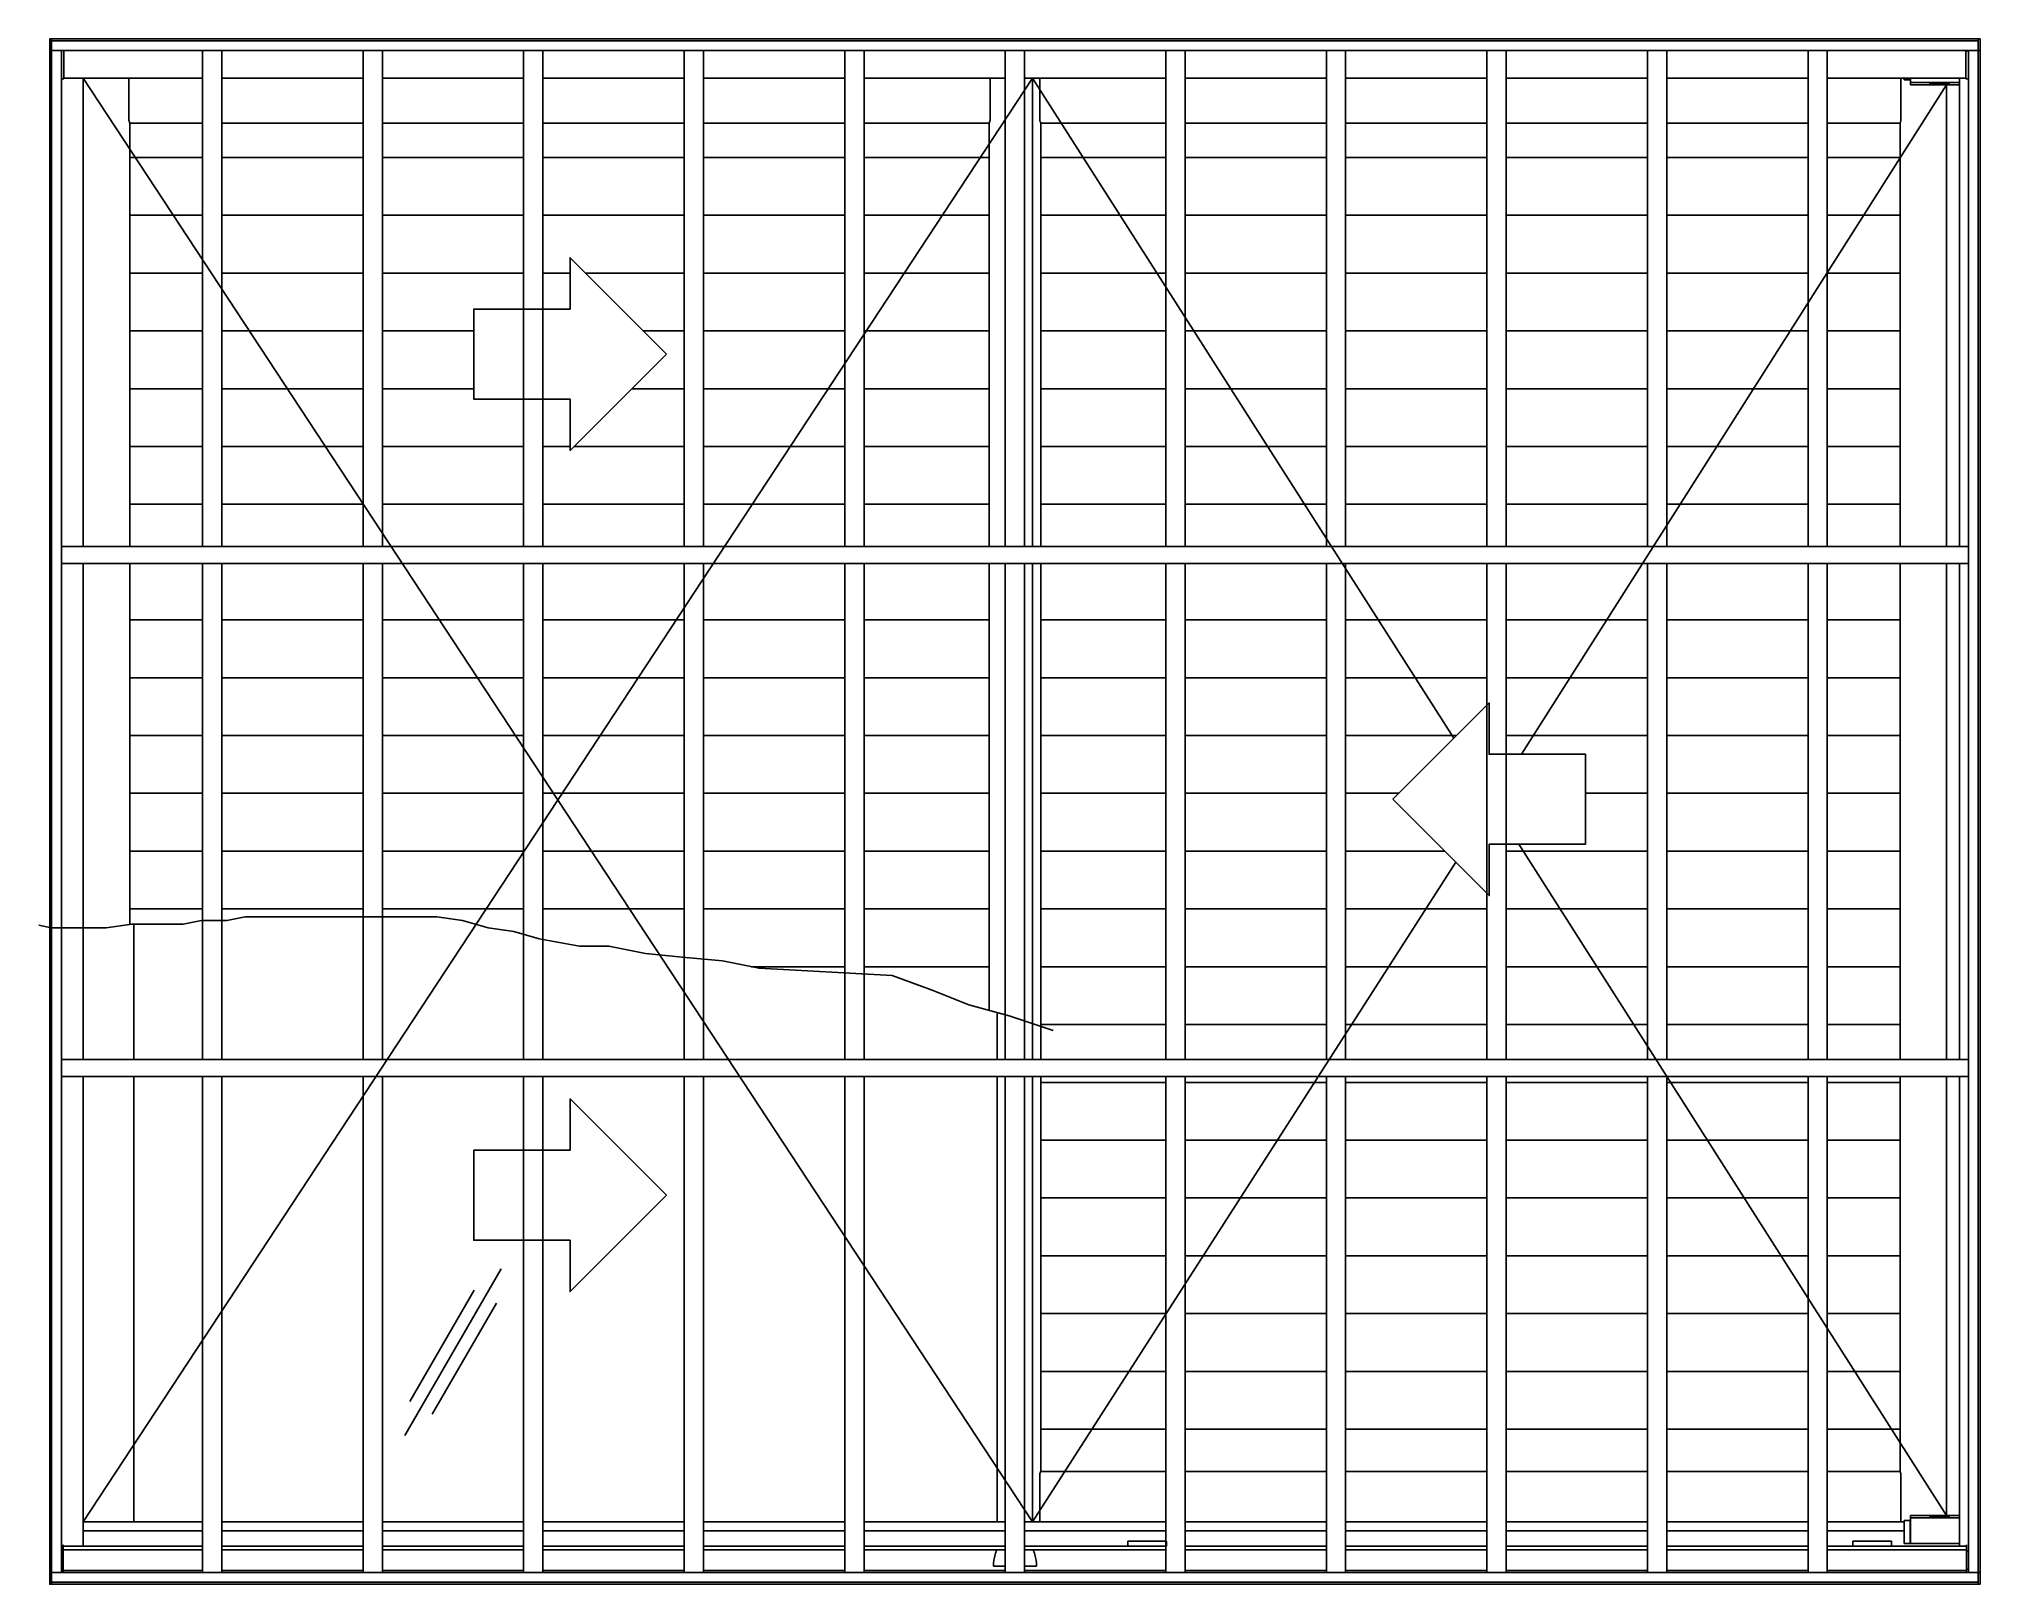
# Model space of a CAD drawing. Header units: millimetres. Extents: x 445.05 to 446.56, y 1059.67 to 1060.87.
import ezdxf

# ---------------------------------------------------------------- set-up
doc = ezdxf.new("R2010")
doc.units = ezdxf.units.MM
doc.header["$LTSCALE"] = 0.5
doc.layers.add('Gravia_Janelas', color=1, linetype='Continuous')

msp = doc.modelspace()

# ---------------------------------------------------------------- linework, layer by layer
at = {"layer": 'Gravia_Janelas'}
for p, q in [((446.5576, 1060.8706), (445.0561, 1060.8706)), ((445.0561, 1060.8706), (445.0561, 1059.6767)), ((445.0561, 1060.8615), (445.0562, 1060.8615)), ((445.0569, 1060.8615), (445.0562, 1060.8615)), ((445.0569, 1060.8615), (445.0572, 1060.8615)), ((445.0576, 1060.8615), (445.0572, 1060.8615)), ((445.0576, 1060.8705), (445.0576, 1060.8706)), ((445.0576, 1060.8705), (445.0576, 1060.8698)), ((445.0576, 1060.8696), (445.0576, 1060.8698)), ((445.0576, 1060.8696), (445.0576, 1060.8691)), ((445.0576, 1060.8691), (445.0576, 1059.6691)), ((445.0576, 1060.8691), (445.058, 1060.8691)), ((445.0576, 1060.8687), (445.0576, 1060.8691)), ((446.5576, 1060.8691), (445.0576, 1060.8691)), ((445.0576, 1060.8687), (445.0576, 1060.862)), ((445.0576, 1060.8615), (445.0576, 1060.862)), ((445.0576, 1060.8615), (445.0576, 1059.6767)), ((445.0576, 1060.8615), (445.058, 1060.8615)), ((445.0648, 1060.8691), (445.058, 1060.8691)), ((445.0647, 1060.8615), (445.058, 1060.8615)), ((445.0647, 1060.8615), (445.0652, 1060.8615)), ((445.0648, 1060.8691), (445.0652, 1060.8691)), ((446.55, 1060.8691), (445.0652, 1060.8691)), ((446.55, 1060.8615), (445.0652, 1060.8615)), ((445.0652, 1060.8615), (445.0652, 1059.6767)), ((446.55, 1060.8615), (445.0652, 1060.8615)), ((445.0652, 1060.8615), (445.0652, 1059.6767)), ((445.0672, 1060.8407), (445.0672, 1060.8615)), ((445.1751, 1060.8615), (445.1751, 1060.4754)), ((445.1901, 1060.8615), (445.1901, 1060.4754)), ((445.3001, 1060.8615), (445.3001, 1060.4754)), ((445.3151, 1060.8615), (445.3151, 1060.4754)), ((445.4251, 1060.8615), (445.4251, 1060.4754)), ((445.4401, 1060.8615), (445.4401, 1060.4754)), ((445.5501, 1060.8615), (445.5501, 1060.4754)), ((445.5651, 1060.8615), (445.5651, 1060.4754)), ((445.6751, 1060.8615), (445.6751, 1060.4754)), ((445.6901, 1060.8615), (445.6901, 1060.4754)), ((445.8001, 1060.8615), (445.8001, 1060.4754)), ((445.8151, 1060.8615), (445.8151, 1060.4754)), ((445.9251, 1060.8615), (445.9251, 1060.4754)), ((445.9401, 1060.8615), (445.9401, 1060.4754)), ((446.0501, 1060.8615), (446.0501, 1060.4754)), ((446.0651, 1060.8615), (446.0651, 1060.4754)), ((446.1751, 1060.8615), (446.1751, 1060.4754)), ((446.1901, 1060.8615), (446.1901, 1060.4754)), ((446.3001, 1060.8615), (446.3001, 1060.4754)), ((446.3151, 1060.8615), (446.3151, 1060.4754)), ((446.4251, 1060.8615), (446.4251, 1060.4754)), ((446.4401, 1060.8615), (446.4401, 1060.4754)), ((446.548, 1060.8615), (446.548, 1060.8407)), ((446.5486, 1060.8605), (446.5486, 1060.8615)), ((446.55, 1060.8615), (446.55, 1059.6767)), ((446.55, 1060.8615), (446.55, 1059.6767)), ((446.55, 1060.8615), (446.5572, 1060.8615)), ((446.5572, 1060.8691), (446.5504, 1060.8691)), ((446.5572, 1060.8691), (446.5576, 1060.8691)), ((446.5576, 1060.8615), (446.5572, 1060.8615)), ((446.5576, 1060.8706), (446.5576, 1060.8705)), ((446.5576, 1060.8698), (446.5576, 1060.8705)), ((446.5576, 1060.8698), (446.5576, 1060.8696)), ((446.5576, 1060.8691), (446.5576, 1060.8696)), ((446.5576, 1060.8691), (446.5576, 1059.6691)), ((446.5576, 1060.8691), (446.5576, 1060.8687)), ((446.5576, 1060.862), (446.5576, 1060.8687)), ((446.5576, 1060.862), (446.5576, 1060.8615)), ((446.5576, 1060.8615), (446.5576, 1059.6767)), ((446.5576, 1060.8615), (446.5581, 1060.8615)), ((446.5583, 1060.8615), (446.5581, 1060.8615)), ((446.5583, 1060.8615), (446.559, 1060.8615)), ((446.5591, 1060.8615), (446.559, 1060.8615)), ((446.5591, 1060.8615), (446.5591, 1059.6676)), ((445.0652, 1060.8394), (445.0672, 1060.8394)), ((445.0672, 1060.8407), (445.0672, 1060.8394)), ((445.0672, 1060.8401), (445.1751, 1060.8401)), ((445.0822, 1060.8401), (445.0822, 1060.5911)), ((445.0822, 1060.8401), (445.8213, 1059.7162)), ((445.0822, 1059.7162), (445.8213, 1060.8401)), ((445.1901, 1060.8401), (445.3001, 1060.8401)), ((445.3151, 1060.8401), (445.4251, 1060.8401)), ((445.4401, 1060.8401), (445.5501, 1060.8401)), ((445.5651, 1060.8401), (445.6751, 1060.8401)), ((445.6901, 1060.8401), (445.8001, 1060.8401)), ((445.8151, 1060.8401), (445.9251, 1060.8401)), ((445.8213, 1060.8401), (446.1493, 1060.3262)), ((445.8213, 1060.8401), (445.8213, 1060.5911)), ((445.9401, 1060.8401), (446.0501, 1060.8401)), ((446.0651, 1060.8401), (446.1751, 1060.8401)), ((446.1901, 1060.8401), (446.3001, 1060.8401)), ((446.533, 1060.8347), (446.2019, 1060.3137)), ((446.3151, 1060.8401), (446.4251, 1060.8401)), ((446.4401, 1060.8401), (446.548, 1060.8401)), ((446.5, 1060.8401), (446.5, 1060.8387)), ((446.502, 1060.8387), (446.5, 1060.8387)), ((446.502, 1060.8387), (446.5045, 1060.8387)), ((446.5045, 1060.8401), (446.5045, 1060.8387)), ((446.5045, 1060.8387), (446.505, 1060.8387)), ((446.505, 1060.8367), (446.505, 1060.8401)), ((446.505, 1060.8347), (446.505, 1060.8367)), ((446.505, 1060.8367), (446.543, 1060.8367)), ((446.505, 1060.8347), (446.5195, 1060.8347)), ((446.5195, 1060.8353), (446.5355, 1060.8353)), ((446.5195, 1060.8347), (446.5195, 1060.8353)), ((446.5355, 1060.8353), (446.5195, 1060.8353)), ((446.5195, 1060.8353), (446.5195, 1060.8347)), ((446.5355, 1060.8347), (446.5195, 1060.8347)), ((446.533, 1060.8347), (446.533, 1060.5911)), ((446.5355, 1060.8353), (446.5355, 1060.8347)), ((446.5355, 1060.8353), (446.5355, 1060.8347)), ((446.5355, 1060.8347), (446.543, 1060.8347)), ((446.543, 1060.8401), (446.543, 1060.4754)), ((446.548, 1060.8394), (446.548, 1060.8407)), ((446.55, 1060.8394), (446.548, 1060.8394)), ((445.1185, 1060.5911), (445.1185, 1060.805)), ((445.7875, 1060.805), (445.7875, 1060.4754)), ((445.8277, 1060.805), (445.8277, 1060.5911)), ((446.4967, 1060.5911), (446.4967, 1060.805)), ((445.1185, 1060.7783), (445.1751, 1060.7783)), ((445.1901, 1060.7783), (445.3001, 1060.7783)), ((445.3151, 1060.7783), (445.4251, 1060.7783)), ((445.4401, 1060.7783), (445.5501, 1060.7783)), ((445.5651, 1060.7783), (445.6751, 1060.7783)), ((445.6901, 1060.7783), (445.7875, 1060.7783)), ((445.8277, 1060.7783), (445.9251, 1060.7783)), ((445.9401, 1060.7783), (446.0501, 1060.7783)), ((446.0651, 1060.7783), (446.1751, 1060.7783)), ((446.1901, 1060.7783), (446.3001, 1060.7783)), ((446.3151, 1060.7783), (446.4251, 1060.7783)), ((446.4401, 1060.7783), (446.4967, 1060.7783)), ((445.1185, 1060.7333), (445.1751, 1060.7333)), ((445.1901, 1060.7333), (445.3001, 1060.7333)), ((445.3151, 1060.7333), (445.4251, 1060.7333)), ((445.4401, 1060.7333), (445.5501, 1060.7333)), ((445.5651, 1060.7333), (445.6751, 1060.7333)), ((445.6901, 1060.7333), (445.7875, 1060.7333)), ((445.8277, 1060.7333), (445.9251, 1060.7333)), ((445.9401, 1060.7333), (446.0501, 1060.7333)), ((446.0651, 1060.7333), (446.1751, 1060.7333)), ((446.1901, 1060.7333), (446.3001, 1060.7333)), ((446.3151, 1060.7333), (446.4251, 1060.7333)), ((446.4401, 1060.7333), (446.4967, 1060.7333)), ((445.1185, 1060.6883), (445.1751, 1060.6883)), ((445.1901, 1060.6883), (445.3001, 1060.6883)), ((445.3151, 1060.6883), (445.4251, 1060.6883)), ((445.4401, 1060.6883), (445.4612, 1060.6883)), ((445.473, 1060.6883), (445.5501, 1060.6883)), ((445.5651, 1060.6883), (445.6751, 1060.6883)), ((445.6901, 1060.6883), (445.7875, 1060.6883)), ((445.8277, 1060.6883), (445.9251, 1060.6883)), ((445.9401, 1060.6883), (446.0501, 1060.6883)), ((446.0651, 1060.6883), (446.1751, 1060.6883)), ((446.1901, 1060.6883), (446.3001, 1060.6883)), ((446.3151, 1060.6883), (446.4251, 1060.6883)), ((446.4401, 1060.6883), (446.4967, 1060.6883)), ((445.1185, 1060.6433), (445.1751, 1060.6433)), ((445.1901, 1060.6433), (445.3001, 1060.6433)), ((445.3151, 1060.6433), (445.3862, 1060.6433)), ((445.518, 1060.6433), (445.5501, 1060.6433)), ((445.5651, 1060.6433), (445.6751, 1060.6433)), ((445.6901, 1060.6433), (445.7875, 1060.6433)), ((445.8277, 1060.6433), (445.9251, 1060.6433)), ((445.9401, 1060.6433), (446.0501, 1060.6433)), ((446.0651, 1060.6433), (446.1751, 1060.6433)), ((446.1901, 1060.6433), (446.3001, 1060.6433)), ((446.3151, 1060.6433), (446.4251, 1060.6433)), ((446.4401, 1060.6433), (446.4967, 1060.6433)), ((445.0822, 1060.5911), (445.0822, 1060.4754)), ((445.1185, 1060.5983), (445.1751, 1060.5983)), ((445.1185, 1060.4754), (445.1185, 1060.5911)), ((445.1901, 1060.5983), (445.3001, 1060.5983)), ((445.3151, 1060.5983), (445.3862, 1060.5983)), ((445.5094, 1060.5983), (445.5501, 1060.5983)), ((445.5651, 1060.5983), (445.6751, 1060.5983)), ((445.6901, 1060.5983), (445.7875, 1060.5983)), ((445.8213, 1060.5911), (445.8213, 1060.4754)), ((445.8277, 1060.5983), (445.9251, 1060.5983)), ((445.8277, 1060.5911), (445.8277, 1060.4754)), ((445.9401, 1060.5983), (446.0501, 1060.5983)), ((446.0651, 1060.5983), (446.1751, 1060.5983)), ((446.1901, 1060.5983), (446.3001, 1060.5983)), ((446.3151, 1060.5983), (446.4251, 1060.5983)), ((446.4401, 1060.5983), (446.4967, 1060.5983)), ((446.4967, 1060.4754), (446.4967, 1060.5911)), ((446.533, 1060.5911), (446.533, 1060.4754)), ((446.543, 1060.5911), (446.543, 1060.4754)), ((445.1185, 1060.5533), (445.1751, 1060.5533)), ((445.1901, 1060.5533), (445.3001, 1060.5533)), ((445.3151, 1060.5533), (445.4251, 1060.5533)), ((445.4401, 1060.5533), (445.4612, 1060.5533)), ((445.4644, 1060.5533), (445.5501, 1060.5533)), ((445.5651, 1060.5533), (445.6751, 1060.5533)), ((445.6901, 1060.5533), (445.7875, 1060.5533)), ((445.8277, 1060.5533), (445.9251, 1060.5533)), ((445.9401, 1060.5533), (446.0501, 1060.5533)), ((446.0651, 1060.5533), (446.1751, 1060.5533)), ((446.1901, 1060.5533), (446.3001, 1060.5533)), ((446.3151, 1060.5533), (446.4251, 1060.5533)), ((446.4401, 1060.5533), (446.4967, 1060.5533)), ((445.1185, 1060.5083), (445.1751, 1060.5083)), ((445.1901, 1060.5083), (445.3001, 1060.5083)), ((445.3151, 1060.5083), (445.4251, 1060.5083)), ((445.4401, 1060.5083), (445.5501, 1060.5083)), ((445.5651, 1060.5083), (445.6751, 1060.5083)), ((445.6901, 1060.5083), (445.7875, 1060.5083)), ((445.8277, 1060.5083), (445.9251, 1060.5083)), ((445.9401, 1060.5083), (446.0501, 1060.5083)), ((446.0651, 1060.5083), (446.1751, 1060.5083)), ((446.1901, 1060.5083), (446.3001, 1060.5083)), ((446.3151, 1060.5083), (446.4251, 1060.5083)), ((446.4401, 1060.5083), (446.4967, 1060.5083)), ((446.55, 1060.4754), (445.0652, 1060.4754)), ((445.0652, 1060.4622), (446.55, 1060.4622)), ((445.0822, 1060.4622), (445.0822, 1060.076)), ((445.1185, 1060.1811), (445.1185, 1060.4622)), ((445.1751, 1060.4622), (445.1751, 1060.076)), ((445.1901, 1060.4622), (445.1901, 1060.076)), ((445.3001, 1060.4622), (445.3001, 1060.076)), ((445.3151, 1060.4622), (445.3151, 1060.076)), ((445.4251, 1060.4622), (445.4251, 1060.076)), ((445.4401, 1060.4622), (445.4401, 1060.076)), ((445.5501, 1060.4622), (445.5501, 1060.076)), ((445.5651, 1060.4622), (445.5651, 1060.076)), ((445.6751, 1060.4622), (445.6751, 1060.076)), ((445.6901, 1060.4622), (445.6901, 1060.076)), ((445.7875, 1060.4622), (445.7875, 1060.1143)), ((445.8001, 1060.4622), (445.8001, 1060.076)), ((445.8151, 1060.4622), (445.8151, 1060.076)), ((445.8213, 1060.4622), (445.8213, 1060.104)), ((445.8277, 1060.4622), (445.8277, 1060.1018)), ((445.9251, 1060.4622), (445.9251, 1060.076)), ((445.9401, 1060.4622), (445.9401, 1060.076)), ((446.0501, 1060.4622), (446.0501, 1060.076)), ((446.0651, 1060.4622), (446.0651, 1060.076)), ((446.1751, 1060.4622), (446.1751, 1060.076)), ((446.1901, 1060.4622), (446.1901, 1060.076)), ((446.3001, 1060.4622), (446.3001, 1060.076)), ((446.3151, 1060.4622), (446.3151, 1060.076)), ((446.4251, 1060.4622), (446.4251, 1060.076)), ((446.4401, 1060.4622), (446.4401, 1060.076)), ((446.4967, 1060.076), (446.4967, 1060.4622)), ((446.533, 1060.4622), (446.533, 1060.076)), ((446.543, 1060.4622), (446.543, 1060.3421)), ((446.543, 1060.4622), (446.543, 1060.076)), ((445.1185, 1060.4183), (445.1751, 1060.4183)), ((445.1901, 1060.4183), (445.3001, 1060.4183)), ((445.3151, 1060.4183), (445.4251, 1060.4183)), ((445.4401, 1060.4183), (445.5501, 1060.4183)), ((445.5651, 1060.4183), (445.6751, 1060.4183)), ((445.6901, 1060.4183), (445.7875, 1060.4183)), ((445.8277, 1060.4183), (445.9251, 1060.4183)), ((445.9401, 1060.4183), (446.0501, 1060.4183)), ((446.0651, 1060.4183), (446.1751, 1060.4183)), ((446.1901, 1060.4183), (446.3001, 1060.4183)), ((446.3151, 1060.4183), (446.4251, 1060.4183)), ((446.4401, 1060.4183), (446.4967, 1060.4183)), ((445.1185, 1060.3733), (445.1751, 1060.3733)), ((445.1901, 1060.3733), (445.3001, 1060.3733)), ((445.3151, 1060.3733), (445.4251, 1060.3733)), ((445.4401, 1060.3733), (445.5501, 1060.3733)), ((445.5651, 1060.3733), (445.6751, 1060.3733)), ((445.6901, 1060.3733), (445.7875, 1060.3733)), ((445.8277, 1060.3733), (445.9251, 1060.3733)), ((445.9401, 1060.3733), (446.0501, 1060.3733)), ((446.0651, 1060.3733), (446.1751, 1060.3733)), ((446.1901, 1060.3733), (446.3001, 1060.3733)), ((446.3151, 1060.3733), (446.4251, 1060.3733)), ((446.4401, 1060.3733), (446.4967, 1060.3733)), ((445.1185, 1060.3283), (445.1751, 1060.3283)), ((445.1901, 1060.3283), (445.3001, 1060.3283)), ((445.3151, 1060.3283), (445.4251, 1060.3283)), ((445.4401, 1060.3283), (445.5501, 1060.3283)), ((445.5651, 1060.3283), (445.6751, 1060.3283)), ((445.6901, 1060.3283), (445.7875, 1060.3283)), ((445.8277, 1060.3283), (445.9251, 1060.3283)), ((445.9401, 1060.3283), (446.0501, 1060.3283)), ((446.0651, 1060.3283), (446.1514, 1060.3283)), ((446.1901, 1060.3283), (446.3001, 1060.3283)), ((446.3151, 1060.3283), (446.4251, 1060.3283)), ((446.4401, 1060.3283), (446.4967, 1060.3283)), ((445.1185, 1060.2833), (445.1751, 1060.2833)), ((445.1901, 1060.2833), (445.3001, 1060.2833)), ((445.3151, 1060.2833), (445.4251, 1060.2833)), ((445.4401, 1060.2833), (445.5501, 1060.2833)), ((445.5651, 1060.2833), (445.6751, 1060.2833)), ((445.6901, 1060.2833), (445.7875, 1060.2833)), ((445.8277, 1060.2833), (445.9251, 1060.2833)), ((445.9401, 1060.2833), (446.0501, 1060.2833)), ((446.0651, 1060.2833), (446.1064, 1060.2833)), ((446.2518, 1060.2833), (446.3001, 1060.2833)), ((446.3151, 1060.2833), (446.4251, 1060.2833)), ((446.4401, 1060.2833), (446.4967, 1060.2833)), ((446.1998, 1060.2437), (446.533, 1059.7212)), ((445.1185, 1060.2383), (445.1751, 1060.2383)), ((445.1901, 1060.2383), (445.3001, 1060.2383)), ((445.3151, 1060.2383), (445.4251, 1060.2383)), ((445.4401, 1060.2383), (445.5501, 1060.2383)), ((445.5651, 1060.2383), (445.6751, 1060.2383)), ((445.6901, 1060.2383), (445.7875, 1060.2383)), ((446.1508, 1060.2296), (445.8213, 1059.7162)), ((445.8277, 1060.2383), (445.9251, 1060.2383)), ((445.9401, 1060.2383), (446.0501, 1060.2383)), ((446.0651, 1060.2383), (446.1421, 1060.2383)), ((446.1901, 1060.2383), (446.3001, 1060.2383)), ((446.3151, 1060.2383), (446.4251, 1060.2383)), ((446.4401, 1060.2383), (446.4967, 1060.2383)), ((445.1185, 1060.1933), (445.1751, 1060.1933)), ((445.1215, 1060.1814), (445.1215, 1060.076)), ((445.1901, 1060.1933), (445.3001, 1060.1933)), ((445.3151, 1060.1933), (445.4251, 1060.1933)), ((445.4401, 1060.1933), (445.5501, 1060.1933)), ((445.5651, 1060.1933), (445.6751, 1060.1933)), ((445.6901, 1060.1933), (445.7875, 1060.1933)), ((445.8277, 1060.1933), (445.9251, 1060.1933)), ((445.9401, 1060.1933), (446.0501, 1060.1933)), ((446.0651, 1060.1933), (446.1751, 1060.1933)), ((446.1901, 1060.1933), (446.3001, 1060.1933)), ((446.3151, 1060.1933), (446.4251, 1060.1933)), ((446.4401, 1060.1933), (446.4967, 1060.1933)), ((445.6023, 1060.1483), (445.6751, 1060.1483)), ((445.6901, 1060.1483), (445.7875, 1060.1483)), ((445.8277, 1060.1483), (445.9251, 1060.1483)), ((445.9401, 1060.1483), (446.0501, 1060.1483)), ((446.0651, 1060.1483), (446.1751, 1060.1483)), ((446.1901, 1060.1483), (446.3001, 1060.1483)), ((446.3151, 1060.1483), (446.4251, 1060.1483)), ((446.4401, 1060.1483), (446.4967, 1060.1483)), ((445.7937, 1060.1126), (445.7937, 1060.076)), ((445.8213, 1060.104), (445.8213, 1060.076)), ((445.8277, 1060.1033), (445.9251, 1060.1033)), ((445.8277, 1060.1018), (445.8277, 1060.076)), ((445.9401, 1060.1033), (446.0501, 1060.1033)), ((446.0651, 1060.1033), (446.1751, 1060.1033)), ((446.1901, 1060.1033), (446.3001, 1060.1033)), ((446.3151, 1060.1033), (446.4251, 1060.1033)), ((446.4401, 1060.1033), (446.4967, 1060.1033)), ((446.55, 1060.076), (445.0652, 1060.076)), ((445.0652, 1060.0628), (446.55, 1060.0628)), ((445.0822, 1060.0628), (445.0822, 1059.6972)), ((445.1215, 1060.0628), (445.1215, 1059.7162)), ((445.1751, 1060.0628), (445.1751, 1059.6767)), ((445.1901, 1060.0628), (445.1901, 1059.6767)), ((445.3001, 1060.0628), (445.3001, 1059.6767)), ((445.3151, 1060.0628), (445.3151, 1059.6767)), ((445.4251, 1060.0628), (445.4251, 1059.6767)), ((445.4401, 1060.0628), (445.4401, 1059.6767)), ((445.5501, 1060.0628), (445.5501, 1059.6767)), ((445.5651, 1060.0628), (445.5651, 1059.6767)), ((445.6751, 1060.0628), (445.6751, 1059.6767)), ((445.6901, 1060.0628), (445.6901, 1059.6767)), ((445.7937, 1060.0628), (445.7937, 1059.7162)), ((445.8001, 1060.0628), (445.8001, 1059.6767)), ((445.8151, 1060.0628), (445.8151, 1059.6767)), ((445.8213, 1060.0628), (445.8213, 1059.7162)), ((445.8277, 1060.0628), (445.8277, 1059.7553)), ((445.9251, 1060.0628), (445.9251, 1059.6767)), ((445.9401, 1060.0628), (445.9401, 1059.6767)), ((446.0501, 1060.0628), (446.0501, 1059.6767)), ((446.0651, 1060.0628), (446.0651, 1059.6767)), ((446.1751, 1060.0628), (446.1751, 1059.6767)), ((446.1901, 1060.0628), (446.1901, 1059.6767)), ((446.3001, 1060.0628), (446.3001, 1059.6767)), ((446.3151, 1060.0628), (446.3151, 1059.6767)), ((446.4251, 1060.0628), (446.4251, 1059.6767)), ((446.4401, 1060.0628), (446.4401, 1059.6767)), ((446.4967, 1059.7553), (446.4967, 1060.0628)), ((446.533, 1060.0628), (446.533, 1059.7212)), ((446.543, 1060.0628), (446.543, 1059.6972)), ((445.8277, 1060.0583), (445.9251, 1060.0583)), ((445.9401, 1060.0583), (446.0501, 1060.0583)), ((446.0651, 1060.0583), (446.1751, 1060.0583)), ((446.1901, 1060.0583), (446.3001, 1060.0583)), ((446.3151, 1060.0583), (446.4251, 1060.0583)), ((446.4401, 1060.0583), (446.4967, 1060.0583)), ((445.8277, 1060.0133), (445.9251, 1060.0133)), ((445.9401, 1060.0133), (446.0501, 1060.0133)), ((446.0651, 1060.0133), (446.1751, 1060.0133)), ((446.1901, 1060.0133), (446.3001, 1060.0133)), ((446.3151, 1060.0133), (446.4251, 1060.0133)), ((446.4401, 1060.0133), (446.4967, 1060.0133)), ((445.8277, 1059.9683), (445.9251, 1059.9683)), ((445.9401, 1059.9683), (446.0501, 1059.9683)), ((446.0651, 1059.9683), (446.1751, 1059.9683)), ((446.1901, 1059.9683), (446.3001, 1059.9683)), ((446.3151, 1059.9683), (446.4251, 1059.9683)), ((446.4401, 1059.9683), (446.4967, 1059.9683)), ((445.4077, 1059.9132), (445.3327, 1059.7833)), ((445.8277, 1059.9233), (445.9251, 1059.9233)), ((445.9401, 1059.9233), (446.0501, 1059.9233)), ((446.0651, 1059.9233), (446.1751, 1059.9233)), ((446.1901, 1059.9233), (446.3001, 1059.9233)), ((446.3151, 1059.9233), (446.4251, 1059.9233)), ((446.4401, 1059.9233), (446.4967, 1059.9233)), ((445.3866, 1059.8965), (445.3366, 1059.8099)), ((445.4039, 1059.8865), (445.3539, 1059.7999)), ((445.8277, 1059.8783), (445.9251, 1059.8783)), ((445.9401, 1059.8783), (446.0501, 1059.8783)), ((446.0651, 1059.8783), (446.1751, 1059.8783)), ((446.1901, 1059.8783), (446.3001, 1059.8783)), ((446.3151, 1059.8783), (446.4251, 1059.8783)), ((446.4401, 1059.8783), (446.4967, 1059.8783)), ((445.8277, 1059.8333), (445.9251, 1059.8333)), ((445.9401, 1059.8333), (446.0501, 1059.8333)), ((446.0651, 1059.8333), (446.1751, 1059.8333)), ((446.1901, 1059.8333), (446.3001, 1059.8333)), ((446.3151, 1059.8333), (446.4251, 1059.8333)), ((446.4401, 1059.8333), (446.4967, 1059.8333)), ((445.8277, 1059.7883), (445.9251, 1059.7883)), ((445.9401, 1059.7883), (446.0501, 1059.7883)), ((446.0651, 1059.7883), (446.1751, 1059.7883)), ((446.1901, 1059.7883), (446.3001, 1059.7883)), ((446.3151, 1059.7883), (446.4251, 1059.7883)), ((446.4401, 1059.7883), (446.4967, 1059.7883)), ((445.0822, 1059.7162), (445.1751, 1059.7162)), ((445.1901, 1059.7162), (445.3001, 1059.7162)), ((445.3151, 1059.7162), (445.4251, 1059.7162)), ((445.4401, 1059.7162), (445.5501, 1059.7162)), ((445.5651, 1059.7162), (445.6751, 1059.7162)), ((445.6901, 1059.7162), (445.8001, 1059.7162)), ((445.8151, 1059.7162), (445.9251, 1059.7162)), ((445.8213, 1059.7162), (445.9251, 1059.7162)), ((445.9401, 1059.7162), (446.0501, 1059.7162)), ((445.9401, 1059.7162), (446.0501, 1059.7162)), ((446.0651, 1059.7162), (446.1751, 1059.7162)), ((446.0651, 1059.7162), (446.1751, 1059.7162)), ((446.1901, 1059.7162), (446.3001, 1059.7162)), ((446.1901, 1059.7162), (446.3001, 1059.7162)), ((446.3151, 1059.7162), (446.4251, 1059.7162)), ((446.3151, 1059.7162), (446.4251, 1059.7162)), ((446.4401, 1059.7162), (446.5, 1059.7162)), ((446.4401, 1059.7162), (446.5, 1059.7162)), ((446.5, 1059.7172), (446.5, 1059.6992)), ((446.5, 1059.7172), (446.502, 1059.7172)), ((446.5045, 1059.7172), (446.502, 1059.7172)), ((446.505, 1059.7172), (446.5045, 1059.7172)), ((446.5045, 1059.6992), (446.5045, 1059.7172)), ((446.505, 1059.7212), (446.505, 1059.7192)), ((446.5195, 1059.7212), (446.505, 1059.7212)), ((446.505, 1059.7192), (446.505, 1059.6992)), ((446.543, 1059.7192), (446.505, 1059.7192)), ((446.5195, 1059.7207), (446.5195, 1059.7212)), ((446.5195, 1059.7212), (446.5355, 1059.7212)), ((446.5195, 1059.7207), (446.5195, 1059.7212)), ((446.5355, 1059.7207), (446.5195, 1059.7207)), ((446.5195, 1059.7207), (446.5355, 1059.7207)), ((446.543, 1059.7212), (446.5355, 1059.7212)), ((446.5355, 1059.7212), (446.5355, 1059.7207)), ((446.5355, 1059.7207), (446.5355, 1059.7212)), ((445.0667, 1059.6982), (445.0667, 1059.6949)), ((445.0822, 1059.7092), (445.1751, 1059.7092)), ((445.1901, 1059.7092), (445.3001, 1059.7092)), ((445.3151, 1059.7092), (445.4251, 1059.7092)), ((445.4401, 1059.7092), (445.5501, 1059.7092)), ((445.5651, 1059.7092), (445.6751, 1059.7092)), ((445.6901, 1059.7092), (445.8001, 1059.7092)), ((445.8151, 1059.7092), (445.9251, 1059.7092)), ((445.8955, 1059.6976), (445.8955, 1059.7012)), ((445.8955, 1059.7012), (445.9251, 1059.7012)), ((445.8955, 1059.6972), (445.8955, 1059.6976)), ((445.9255, 1059.7012), (445.9255, 1059.6976)), ((445.9255, 1059.6976), (445.9255, 1059.6972)), ((445.9401, 1059.7092), (446.0501, 1059.7092)), ((446.0651, 1059.7092), (446.1751, 1059.7092)), ((446.1901, 1059.7092), (446.3001, 1059.7092)), ((446.3151, 1059.7092), (446.4251, 1059.7092)), ((446.4401, 1059.7092), (446.5, 1059.7092)), ((446.46, 1059.6976), (446.46, 1059.7012)), ((446.46, 1059.7012), (446.49, 1059.7012)), ((446.46, 1059.6972), (446.46, 1059.6976)), ((446.49, 1059.7012), (446.49, 1059.6976)), ((446.49, 1059.6976), (446.49, 1059.6972)), ((446.502, 1059.6992), (446.5, 1059.6992)), ((446.502, 1059.6992), (446.5045, 1059.6992)), ((446.5045, 1059.6992), (446.505, 1059.6992)), ((446.543, 1059.6992), (446.505, 1059.6992)), ((446.5485, 1059.6949), (446.5485, 1059.6982)), ((445.0652, 1059.6933), (445.0667, 1059.6933)), ((445.0667, 1059.6972), (445.081, 1059.6972)), ((445.0667, 1059.6949), (445.0667, 1059.6933)), ((445.0667, 1059.6943), (445.1751, 1059.6943)), ((445.0667, 1059.6792), (445.0667, 1059.6933)), ((445.0821, 1059.6972), (445.081, 1059.6972)), ((445.0821, 1059.6972), (445.1751, 1059.6972)), ((445.1901, 1059.6972), (445.3001, 1059.6972)), ((445.1901, 1059.6943), (445.3001, 1059.6943)), ((445.3151, 1059.6972), (445.4251, 1059.6972)), ((445.3151, 1059.6943), (445.4251, 1059.6943)), ((445.4401, 1059.6972), (445.5501, 1059.6972)), ((445.4401, 1059.6943), (445.5501, 1059.6943)), ((445.5651, 1059.6972), (445.6751, 1059.6972)), ((445.5651, 1059.6943), (445.6751, 1059.6943)), ((445.6901, 1059.6972), (445.8001, 1059.6972)), ((445.6901, 1059.6943), (445.8001, 1059.6943)), ((445.8151, 1059.6972), (445.9251, 1059.6972)), ((445.8151, 1059.6943), (445.9251, 1059.6943)), ((445.9401, 1059.6972), (446.0501, 1059.6972)), ((445.9401, 1059.6943), (446.0501, 1059.6943)), ((446.0651, 1059.6972), (446.1751, 1059.6972)), ((446.0651, 1059.6943), (446.1751, 1059.6943)), ((446.1901, 1059.6972), (446.3001, 1059.6972)), ((446.1901, 1059.6943), (446.3001, 1059.6943)), ((446.3151, 1059.6972), (446.4251, 1059.6972)), ((446.3151, 1059.6943), (446.4251, 1059.6943)), ((446.4401, 1059.6972), (446.543, 1059.6972)), ((446.4401, 1059.6943), (446.5485, 1059.6943)), ((446.5436, 1059.6972), (446.543, 1059.6972)), ((446.5436, 1059.6972), (446.5485, 1059.6972)), ((446.5485, 1059.6933), (446.5485, 1059.6949)), ((446.5485, 1059.6933), (446.5485, 1059.6792)), ((446.5485, 1059.6933), (446.55, 1059.6933)), ((445.0562, 1059.6767), (445.0561, 1059.6767)), ((445.0562, 1059.6767), (445.0569, 1059.6767)), ((445.0572, 1059.6767), (445.0569, 1059.6767)), ((445.0572, 1059.6767), (445.0576, 1059.6767)), ((445.0576, 1059.6762), (445.0576, 1059.6767)), ((445.058, 1059.6767), (445.0576, 1059.6767)), ((445.0576, 1059.6762), (445.0576, 1059.6695)), ((445.0576, 1059.6691), (445.0576, 1059.6695)), ((445.058, 1059.6691), (445.0576, 1059.6691)), ((445.0576, 1059.6691), (446.5576, 1059.6691)), ((445.0576, 1059.6691), (445.0576, 1059.6687)), ((445.0576, 1059.6684), (445.0576, 1059.6687)), ((445.0576, 1059.6684), (445.0576, 1059.6678)), ((445.0576, 1059.6676), (445.0576, 1059.6678)), ((445.0576, 1059.6676), (446.5591, 1059.6676)), ((445.058, 1059.6767), (445.0647, 1059.6767)), ((445.058, 1059.6691), (445.0648, 1059.6691)), ((445.0652, 1059.6767), (445.0647, 1059.6767)), ((445.0652, 1059.6691), (445.0648, 1059.6691)), ((445.0652, 1059.6792), (445.0667, 1059.6792)), ((445.0652, 1059.6767), (446.55, 1059.6767)), ((445.0652, 1059.6767), (446.55, 1059.6767)), ((445.0652, 1059.6691), (446.55, 1059.6691)), ((445.0667, 1059.6792), (445.0667, 1059.6782)), ((445.0667, 1059.6782), (445.1751, 1059.6782)), ((445.0667, 1059.6767), (445.0667, 1059.6782)), ((445.1901, 1059.6782), (445.3001, 1059.6782)), ((445.3151, 1059.6782), (445.4251, 1059.6782)), ((445.4401, 1059.6782), (445.5501, 1059.6782)), ((445.5651, 1059.6782), (445.6751, 1059.6782)), ((445.6901, 1059.6782), (445.8001, 1059.6782)), ((445.7922, 1059.6817), (445.7909, 1059.6817)), ((445.7922, 1059.6817), (445.7934, 1059.6817)), ((445.8001, 1059.6817), (445.7934, 1059.6817)), ((445.8218, 1059.6817), (445.8151, 1059.6817)), ((445.8151, 1059.6782), (445.9251, 1059.6782)), ((445.8218, 1059.6817), (445.823, 1059.6817)), ((445.8244, 1059.6817), (445.823, 1059.6817)), ((445.9401, 1059.6782), (446.0501, 1059.6782)), ((446.0651, 1059.6782), (446.1751, 1059.6782)), ((446.1901, 1059.6782), (446.3001, 1059.6782)), ((446.3151, 1059.6782), (446.4251, 1059.6782)), ((446.4401, 1059.6782), (446.5485, 1059.6782)), ((446.5485, 1059.6782), (446.5485, 1059.6792)), ((446.5485, 1059.6792), (446.55, 1059.6792)), ((446.5485, 1059.6782), (446.5485, 1059.6767)), ((446.5572, 1059.6767), (446.55, 1059.6767)), ((446.5504, 1059.6691), (446.5572, 1059.6691)), ((446.5572, 1059.6767), (446.5576, 1059.6767)), ((446.5576, 1059.6691), (446.5572, 1059.6691)), ((446.5576, 1059.6767), (446.5576, 1059.6762)), ((446.5581, 1059.6767), (446.5576, 1059.6767)), ((446.5576, 1059.6695), (446.5576, 1059.6762)), ((446.5576, 1059.6695), (446.5576, 1059.6691)), ((446.5576, 1059.6687), (446.5576, 1059.6691)), ((446.5576, 1059.6687), (446.5576, 1059.6684)), ((446.5576, 1059.6678), (446.5576, 1059.6684)), ((446.5576, 1059.6678), (446.5576, 1059.6676)), ((446.5581, 1059.6767), (446.5583, 1059.6767)), ((446.559, 1059.6767), (446.5583, 1059.6767)), ((446.559, 1059.6767), (446.5591, 1059.6767))]:
    msp.add_line(p, q, dxfattribs=at)
at = {"layer": 'Gravia_Janelas', "color": 2}
msp.add_lwpolyline([(446.5591, 1059.6676), (445.0561, 1059.6676), (445.0561, 1060.8706), (446.5591, 1060.8706)], close=True, dxfattribs=at)
at = {"layer": 'Gravia_Janelas', "flags": 128}
for points in [[(445.1178, 1060.8401), (445.1178, 1060.807), (445.1181, 1060.806), (445.1182, 1060.8059), (445.1182, 1060.8059), (445.1182, 1060.8058), (445.1182, 1060.8058), (445.1182, 1060.8057), (445.1185, 1060.805), (445.1751, 1060.805)], [(445.6901, 1060.805), (445.7876, 1060.805), (445.7876, 1060.8051), (445.7876, 1060.8051), (445.7876, 1060.8051), (445.7876, 1060.8052), (445.7876, 1060.8052), (445.7876, 1060.8052), (445.7877, 1060.8053), (445.7877, 1060.8053), (445.7877, 1060.8053), (445.7877, 1060.8054), (445.7877, 1060.8054), (445.7877, 1060.8055), (445.7877, 1060.8055), (445.7878, 1060.8055), (445.7878, 1060.8056), (445.7878, 1060.8056), (445.7878, 1060.8057), (445.7878, 1060.8057), (445.7878, 1060.8058), (445.7879, 1060.8058), (445.7879, 1060.8059), (445.7879, 1060.8059), (445.7879, 1060.806), (445.7882, 1060.807), (445.7882, 1060.8401)], [(445.9251, 1060.805), (445.8277, 1060.805), (445.8275, 1060.8055), (445.8275, 1060.8055), (445.8275, 1060.8056), (445.8275, 1060.8056), (445.8274, 1060.8057), (445.8274, 1060.8057), (445.8274, 1060.8058), (445.8274, 1060.8058), (445.8274, 1060.8059), (445.8274, 1060.8059), (445.8273, 1060.806), (445.827, 1060.807), (445.827, 1060.8401)], [(446.4974, 1060.8401), (446.4974, 1060.807), (446.4971, 1060.806), (446.4971, 1060.8059), (446.4971, 1060.8059), (446.4971, 1060.8058), (446.497, 1060.8058), (446.497, 1060.8057), (446.497, 1060.8057), (446.497, 1060.8056), (446.497, 1060.8056), (446.497, 1060.8055), (446.4969, 1060.8055), (446.4969, 1060.8055), (446.4969, 1060.8054), (446.4969, 1060.8054), (446.4969, 1060.8053), (446.4969, 1060.8053), (446.4969, 1060.8053), (446.4968, 1060.8052), (446.4968, 1060.8052), (446.4968, 1060.8052), (446.4968, 1060.8051), (446.4968, 1060.8051), (446.4968, 1060.8051), (446.4968, 1060.805), (446.4401, 1060.805)], [(445.1901, 1060.805), (445.3001, 1060.805)], [(445.3151, 1060.805), (445.4251, 1060.805)], [(445.4401, 1060.805), (445.5501, 1060.805)], [(445.5651, 1060.805), (445.6751, 1060.805)], [(446.0501, 1060.805), (445.9401, 1060.805)], [(446.1751, 1060.805), (446.0651, 1060.805)], [(446.3001, 1060.805), (446.1901, 1060.805)], [(446.4251, 1060.805), (446.3151, 1060.805)], [(445.827, 1059.7162), (445.827, 1059.7534), (445.8273, 1059.7544), (445.8274, 1059.7545), (445.8274, 1059.7545), (445.8274, 1059.7546), (445.8274, 1059.7546), (445.8274, 1059.7546), (445.8274, 1059.7547), (445.8275, 1059.7547), (445.8275, 1059.7548), (445.8275, 1059.7548), (445.8275, 1059.7549), (445.8275, 1059.7549), (445.8275, 1059.7549), (445.8275, 1059.755), (445.8276, 1059.755), (445.8276, 1059.7551), (445.8276, 1059.7551), (445.8276, 1059.7551), (445.8276, 1059.7552), (445.8276, 1059.7552), (445.8276, 1059.7552), (445.8276, 1059.7553), (445.8277, 1059.7553), (445.8277, 1059.7553), (445.9251, 1059.7553)], [(445.9401, 1059.7553), (446.0501, 1059.7553)], [(446.0651, 1059.7553), (446.1751, 1059.7553)], [(446.1901, 1059.7553), (446.3001, 1059.7553)], [(446.3151, 1059.7553), (446.4251, 1059.7553)], [(446.4401, 1059.7553), (446.4968, 1059.7553), (446.4969, 1059.7549), (446.4969, 1059.7549), (446.497, 1059.7548), (446.497, 1059.7548), (446.497, 1059.7547), (446.497, 1059.7547), (446.497, 1059.7546), (446.497, 1059.7546), (446.4971, 1059.7546), (446.4971, 1059.7545), (446.4971, 1059.7545), (446.4971, 1059.7544), (446.4974, 1059.7534), (446.4974, 1059.7162)], [(445.7929, 1059.6929), (445.7929, 1059.6929), (445.7929, 1059.6929), (445.7929, 1059.6929), (445.7929, 1059.6929), (445.7929, 1059.6929), (445.7929, 1059.6929), (445.7929, 1059.693), (445.7929, 1059.693), (445.7929, 1059.693), (445.7929, 1059.693), (445.7929, 1059.693), (445.7929, 1059.693), (445.7929, 1059.693), (445.7929, 1059.693), (445.7929, 1059.693), (445.7929, 1059.693), (445.7929, 1059.6931), (445.7929, 1059.6931), (445.7929, 1059.6931), (445.793, 1059.6931), (445.793, 1059.6931), (445.793, 1059.6931), (445.793, 1059.6931), (445.793, 1059.6931)], [(445.793, 1059.6931), (445.793, 1059.6932), (445.793, 1059.6933), (445.7931, 1059.6933), (445.7931, 1059.6934), (445.7931, 1059.6935), (445.7932, 1059.6935), (445.7932, 1059.6936), (445.7932, 1059.6936), (445.7933, 1059.6937), (445.7933, 1059.6937), (445.7933, 1059.6938), (445.7934, 1059.6938), (445.7934, 1059.6939), (445.7935, 1059.6939), (445.7935, 1059.694), (445.7935, 1059.694), (445.7936, 1059.694), (445.7936, 1059.6941), (445.7937, 1059.6941), (445.7937, 1059.6942), (445.7937, 1059.6942), (445.7938, 1059.6942), (445.7938, 1059.6943), (445.7939, 1059.6943)], [(445.8214, 1059.6943), (445.8214, 1059.6943), (445.8215, 1059.6942), (445.8215, 1059.6942), (445.8215, 1059.6942), (445.8216, 1059.6941), (445.8216, 1059.6941), (445.8217, 1059.694), (445.8217, 1059.694), (445.8217, 1059.694), (445.8218, 1059.6939), (445.8218, 1059.6939), (445.8219, 1059.6938), (445.8219, 1059.6938), (445.8219, 1059.6937), (445.822, 1059.6937), (445.822, 1059.6936), (445.8221, 1059.6936), (445.8221, 1059.6935), (445.8221, 1059.6935), (445.8222, 1059.6934), (445.8222, 1059.6933), (445.8222, 1059.6933), (445.8222, 1059.6932), (445.8223, 1059.6931)], [(445.8223, 1059.6931), (445.8223, 1059.6931), (445.8223, 1059.6931), (445.8223, 1059.6931), (445.8223, 1059.6931), (445.8223, 1059.6931), (445.8223, 1059.6931), (445.8223, 1059.6931), (445.8223, 1059.693), (445.8223, 1059.693), (445.8223, 1059.693), (445.8223, 1059.693), (445.8223, 1059.693), (445.8223, 1059.693), (445.8223, 1059.693), (445.8223, 1059.693), (445.8223, 1059.693), (445.8223, 1059.693), (445.8223, 1059.6929), (445.8223, 1059.6929), (445.8224, 1059.6929), (445.8224, 1059.6929), (445.8224, 1059.6929), (445.8224, 1059.6929), (445.8224, 1059.6929)]]:
    msp.add_lwpolyline(points, dxfattribs=at)
at = {"layer": 'Gravia_Janelas'}
for points in [[(445.5362, 1060.6252), (445.4612, 1060.5502), (445.4612, 1060.5902), (445.3862, 1060.5902), (445.3862, 1060.6602), (445.4612, 1060.6602), (445.4612, 1060.7002), (445.5362, 1060.6252)], [(446.1018, 1060.2787), (446.1768, 1060.3537), (446.1768, 1060.3137), (446.2518, 1060.3137), (446.2518, 1060.2437), (446.1768, 1060.2437), (446.1768, 1060.2037), (446.1018, 1060.2787)], [(445.5362, 1059.9704), (445.4612, 1060.0454), (445.4612, 1060.0054), (445.3862, 1060.0054), (445.3862, 1059.9354), (445.4612, 1059.9354), (445.4612, 1059.8954), (445.5362, 1059.9704)]]:
    msp.add_lwpolyline(points, close=True, dxfattribs=at)
msp.add_lwpolyline([(445.8373, 1060.0986), (445.8031, 1060.11), (445.7718, 1060.1186), (445.7432, 1060.13), (445.7119, 1060.1414), (445.6084, 1060.1471), (445.5799, 1060.1528), (445.5485, 1060.1557), (445.52, 1060.1585), (445.4915, 1060.1642), (445.4687, 1060.1642), (445.4373, 1060.1699), (445.4174, 1060.1756), (445.3974, 1060.1785), (445.3775, 1060.1842), (445.3575, 1060.1871), (445.3432, 1060.1871), (445.329, 1060.1871), (445.3147, 1060.1871), (445.3005, 1060.1871), (445.2084, 1060.1871), (445.1941, 1060.1842), (445.1742, 1060.1842), (445.1599, 1060.1814), (445.1457, 1060.1814), (445.12, 1060.1814), (445.1, 1060.1785), (445.0772, 1060.1785), (445.0573, 1060.1785), (445.0476, 1060.1807)], dxfattribs=at)
for centre, start, end in [((445.8229, 1059.6817), 163.6817, 180), ((445.8229, 1059.6817), 159.6191, 163.6817), ((445.7924, 1059.6817), 16.3183, 20.3809), ((445.7924, 1059.6817), 0, 16.3183)]:
    msp.add_arc(centre, 0.032, start, end, dxfattribs=at)

doc.saveas('drawing.dxf')
